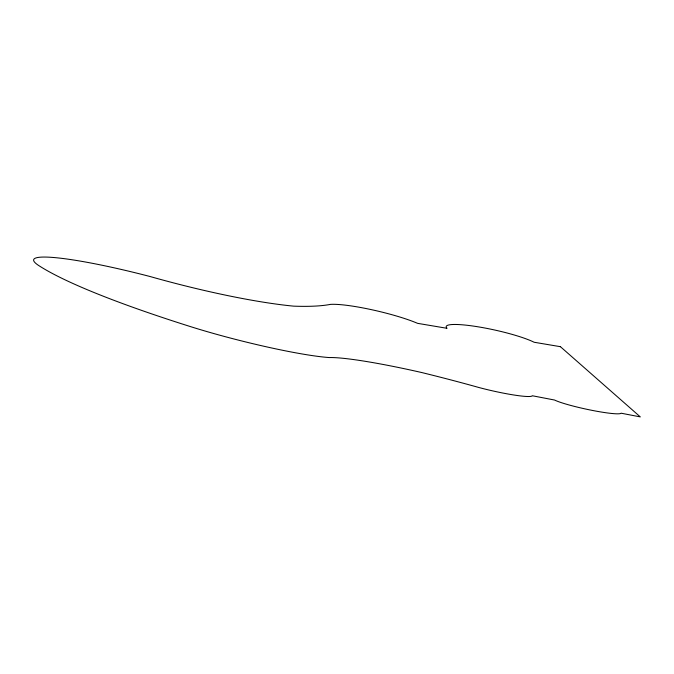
<?xml version="1.0" encoding="UTF-8"?>
<svg xmlns="http://www.w3.org/2000/svg" width="674" height="674" viewBox="0 0 674 674"><rect width="100%" height="100%" fill="white"/><g stroke="black" fill="none" stroke-linecap="round" stroke-linejoin="round"><path stroke-width="1.01" d="M560.406 346.68L534.145 342.257A47.829 7.001 12.4 0 0 477.285 326.688A47.829 7.001 12.4 0 0 447.056 328.314L417.594 323.343A52.732 7.414 13.3 0 0 330.327 304.404A352.89 52.976 16.4 0 1 293.67 306.148A173.066 25.393 15 0 1 150.058 276.517A120.132 13.488 14.8 0 0 39.092 265.767A374.828 46.001 13.3 0 0 189.748 326.376A102.507 10.161 14.1 0 0 329.35 357.565A105.683 9.655 13.2 0 1 422.042 372.612A177.97 15.258 13.3 0 1 478.961 387.525A39.648 4.036 12.7 0 0 532.233 395.739L554.576 400.036A35.225 3.581 12.2 0 0 591.865 410.323A35.225 3.581 12.2 0 0 621.083 413.196L640.3 416.894L560.406 346.68"/></g></svg>
